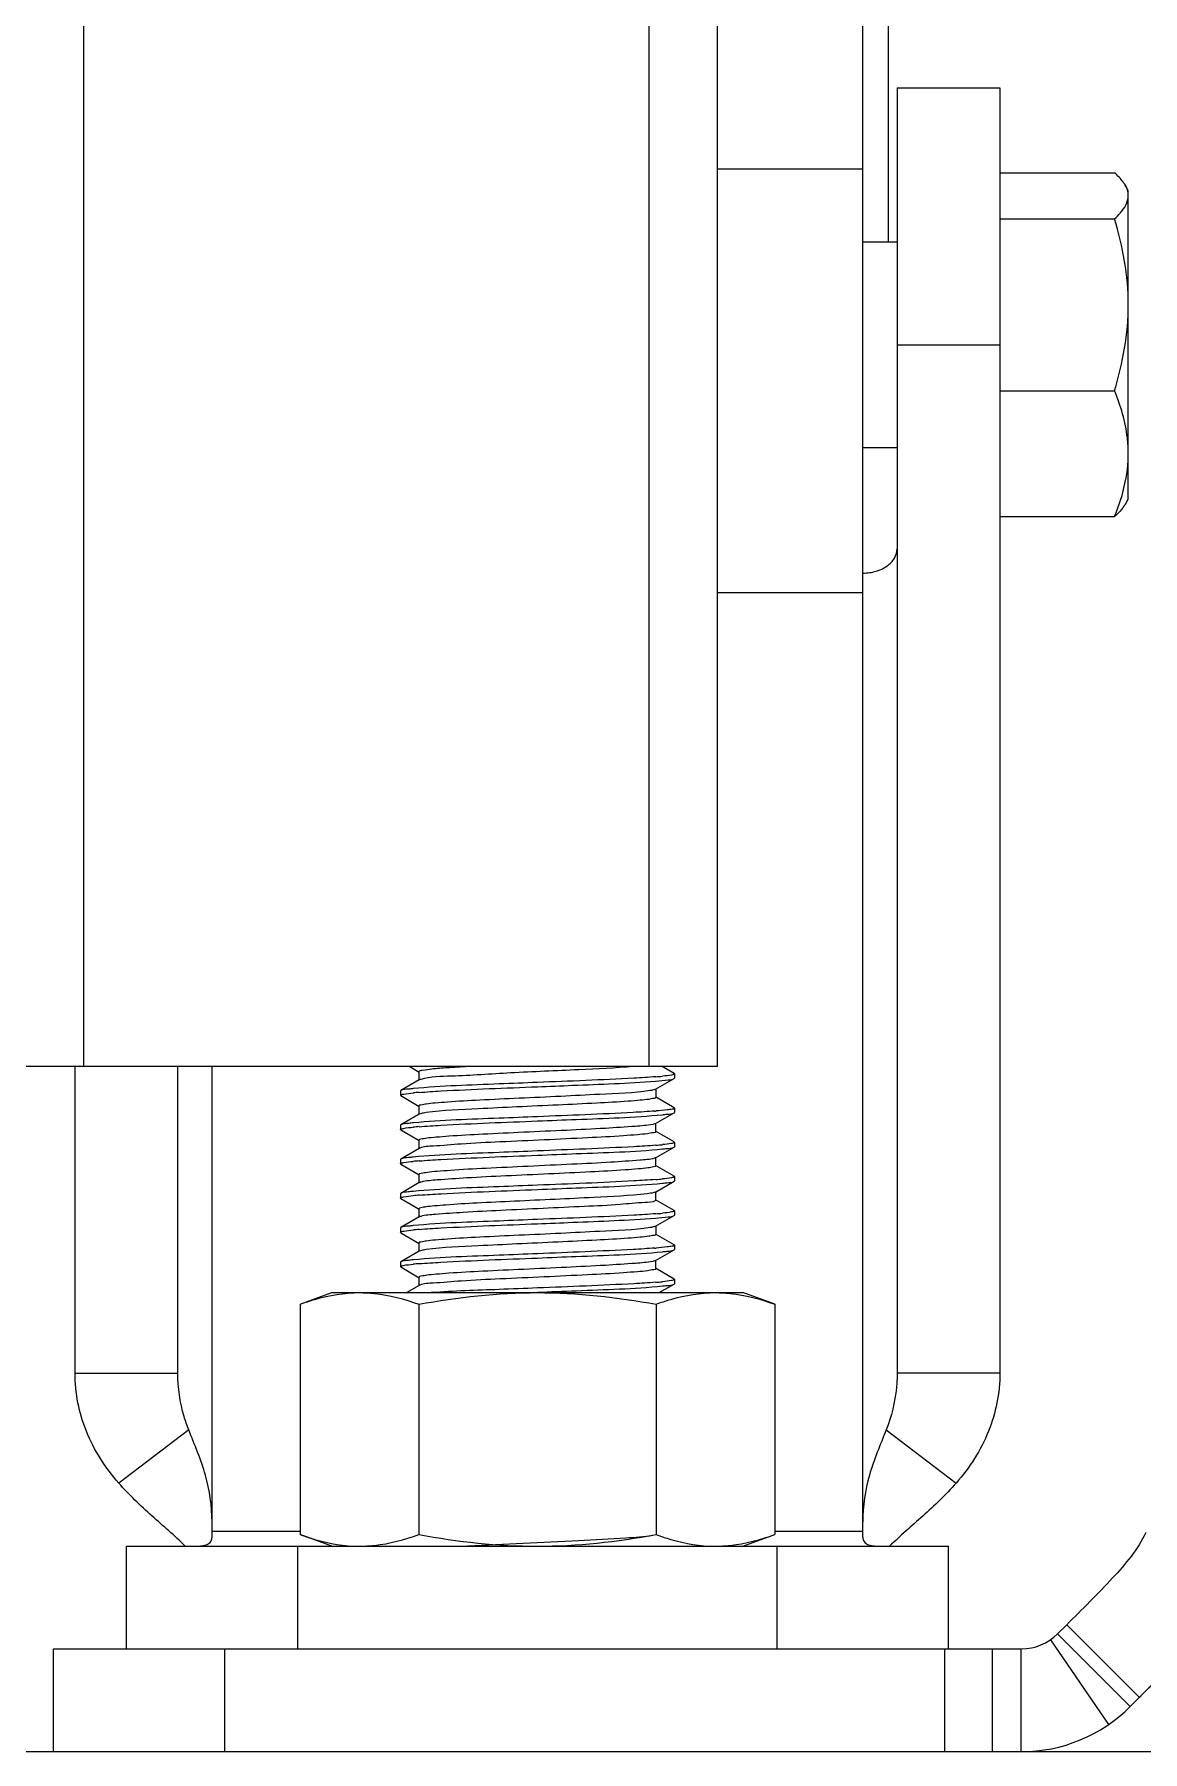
# Model space of a CAD drawing. Extents: x -1396510 to 1250330, y -1892470 to 1623980.
# Drawn here: x -1156733.8 to -1156425.8, y -63546.5 to -63069.2 of the extents above; entities that cross this region are included whole.
import ezdxf

# ---------------------------------------------------------------- set-up
doc = ezdxf.new("R2010")
doc.units = 0
doc.header["$LTSCALE"] = 1000
doc.header["$MEASUREMENT"] = 0

msp = doc.modelspace()

# ---------------------------------------------------------------- linework, layer by layer
at = {"linetype": 'Continuous'}
for p, q in [((-1156496.41, -63126.9), (-1156496.41, -61616.54)), ((-1156720.12, -61890.08), (-1156720.12, -63356.1)), ((-1156563.05, -61890.08), (-1156563.05, -63356.1)), ((-1156544.01, -61890.08), (-1156544.01, -63356.1)), ((-1156503.55, -63486.86), (-1156503.55, -62943.42)), ((-1156494.03, -63084.06), (-1156465.47, -63084.06)), ((-1156494.03, -63084.06), (-1156494.03, -63441.3)), ((-1156465.47, -63084.06), (-1156465.47, -63441.3)), ((-1156503.55, -63106.66), (-1156544.01, -63106.66)), ((-1156465.47, -63107.68), (-1156433.6, -63107.68)), ((-1156429.77, -63112.62), (-1156430.67, -63111.07)), ((-1156429.77, -63198.29), (-1156429.77, -63112.62)), ((-1156465.47, -63120.48), (-1156433.6, -63120.48)), ((-1156503.55, -63126.9), (-1156494.03, -63126.9)), ((-1156494.03, -63155.46), (-1156465.47, -63155.46)), ((-1156465.47, -63168.26), (-1156433.6, -63168.26)), ((-1156503.55, -63184.02), (-1156494.03, -63184.02)), ((-1156429.77, -63198.3), (-1156430.67, -63199.85)), ((-1156465.47, -63203.24), (-1156433.6, -63203.24)), ((-1156503.55, -63224.47), (-1156544.01, -63224.47)), ((-1156162.97, -63267.68), (-1156429.23, -63533.94)), ((-1156544.01, -63356.1), (-1156739.16, -63356.1)), ((-1156722.5, -63441.3), (-1156722.5, -63356.1)), ((-1156693.94, -63441.3), (-1156693.94, -63356.1)), ((-1156684.42, -63486.86), (-1156684.42, -63356.1)), ((-1156629.48, -63356.1), (-1156626.81, -63357.64)), ((-1156626.91, -63357.52), (-1156626.91, -63359.9)), ((-1156556, -63358.01), (-1156559.31, -63356.1)), ((-1156626.81, -63359.78), (-1156631.97, -63362.77)), ((-1156561.16, -63362.4), (-1156556, -63359.41)), ((-1156561.06, -63362.28), (-1156561.06, -63364.66)), ((-1156556, -63358.01), (-1156555.91, -63358.12)), ((-1156556, -63359.41), (-1156555.91, -63359.31)), ((-1156555.91, -63358.12), (-1156555.91, -63359.31)), ((-1156631.97, -63362.77), (-1156632.06, -63362.88)), ((-1156632.06, -63362.88), (-1156632.06, -63364.07)), ((-1156631.97, -63364.17), (-1156632.06, -63364.07)), ((-1156631.97, -63364.17), (-1156626.81, -63367.16)), ((-1156626.91, -63367.04), (-1156626.91, -63369.42)), ((-1156556, -63367.53), (-1156561.16, -63364.54)), ((-1156626.81, -63369.3), (-1156631.97, -63372.29)), ((-1156561.16, -63371.92), (-1156556, -63368.93)), ((-1156561.06, -63374.18), (-1156561.06, -63371.8)), ((-1156556, -63367.53), (-1156555.91, -63367.64)), ((-1156556, -63368.93), (-1156555.91, -63368.83)), ((-1156555.91, -63367.64), (-1156555.91, -63368.83)), ((-1156631.97, -63372.29), (-1156632.06, -63372.4)), ((-1156632.06, -63372.4), (-1156632.06, -63373.59)), ((-1156631.97, -63373.69), (-1156632.06, -63373.59)), ((-1156631.97, -63373.69), (-1156626.81, -63376.68)), ((-1156626.91, -63376.56), (-1156626.91, -63378.94)), ((-1156556, -63377.05), (-1156561.16, -63374.06)), ((-1156626.81, -63378.82), (-1156631.97, -63381.81)), ((-1156626.69, -63378.77), (-1156626.81, -63378.82)), ((-1156561.16, -63381.44), (-1156556, -63378.45)), ((-1156561.06, -63383.7), (-1156561.06, -63381.32)), ((-1156556, -63377.05), (-1156555.91, -63377.16)), ((-1156556, -63378.45), (-1156555.91, -63378.35)), ((-1156555.91, -63377.16), (-1156555.91, -63378.35)), ((-1156631.97, -63381.81), (-1156632.06, -63381.92)), ((-1156632.06, -63381.92), (-1156632.06, -63383.11)), ((-1156631.97, -63383.21), (-1156632.06, -63383.11)), ((-1156631.97, -63383.21), (-1156626.81, -63386.2)), ((-1156626.91, -63386.08), (-1156626.91, -63388.46)), ((-1156556, -63386.57), (-1156561.16, -63383.58)), ((-1156626.81, -63388.34), (-1156631.97, -63391.33)), ((-1156561.16, -63390.96), (-1156561.31, -63391.03)), ((-1156561.16, -63390.96), (-1156556, -63387.97)), ((-1156561.06, -63393.22), (-1156561.06, -63390.84)), ((-1156556, -63386.57), (-1156555.91, -63386.68)), ((-1156556, -63387.97), (-1156555.91, -63387.87)), ((-1156555.91, -63386.68), (-1156555.91, -63387.87)), ((-1156631.97, -63391.33), (-1156632.06, -63391.44)), ((-1156632.06, -63391.44), (-1156632.06, -63392.63)), ((-1156631.97, -63392.73), (-1156632.06, -63392.63)), ((-1156631.97, -63392.73), (-1156626.81, -63395.72)), ((-1156626.91, -63395.6), (-1156626.91, -63397.98)), ((-1156556, -63396.09), (-1156561.16, -63393.1)), ((-1156631.97, -63400.85), (-1156632.06, -63400.96)), ((-1156626.81, -63397.86), (-1156631.97, -63400.85)), ((-1156561.16, -63400.48), (-1156556, -63397.49)), ((-1156561.06, -63400.36), (-1156561.06, -63402.74)), ((-1156556, -63396.09), (-1156555.91, -63396.2)), ((-1156556, -63397.49), (-1156555.91, -63397.39)), ((-1156555.91, -63396.2), (-1156555.91, -63397.39)), ((-1156632.06, -63400.96), (-1156632.06, -63402.15)), ((-1156631.97, -63402.25), (-1156632.06, -63402.15)), ((-1156631.97, -63402.25), (-1156626.81, -63405.24)), ((-1156626.91, -63405.12), (-1156626.91, -63407.5)), ((-1156556, -63405.61), (-1156561.16, -63402.62)), ((-1156556, -63405.61), (-1156555.91, -63405.72)), ((-1156631.97, -63410.37), (-1156632.06, -63410.48)), ((-1156626.81, -63407.38), (-1156631.97, -63410.37)), ((-1156561.16, -63410), (-1156556, -63407.01)), ((-1156561.06, -63412.26), (-1156561.06, -63409.88)), ((-1156556, -63407.01), (-1156555.91, -63406.91)), ((-1156555.91, -63405.72), (-1156555.91, -63406.91)), ((-1156632.06, -63410.48), (-1156632.06, -63411.67)), ((-1156631.97, -63411.77), (-1156632.06, -63411.67)), ((-1156631.97, -63411.77), (-1156626.81, -63414.76)), ((-1156626.91, -63414.64), (-1156626.91, -63417.02)), ((-1156556, -63415.13), (-1156561.16, -63412.14)), ((-1156556, -63415.13), (-1156555.91, -63415.24)), ((-1156659.94, -63422.14), (-1156651.1, -63418.92)), ((-1156651.1, -63418.92), (-1156536.87, -63418.92)), ((-1156626.81, -63416.9), (-1156630.3, -63418.92)), ((-1156626.69, -63416.84), (-1156626.81, -63416.9)), ((-1156560.13, -63418.92), (-1156556, -63416.53)), ((-1156556, -63416.53), (-1156555.91, -63416.43)), ((-1156555.91, -63415.24), (-1156555.91, -63416.43)), ((-1156528.03, -63422.14), (-1156536.87, -63418.92)), ((-1156659.94, -63422.14), (-1156659.94, -63486.15)), ((-1156626.96, -63422.14), (-1156626.96, -63486.15)), ((-1156561.01, -63422.14), (-1156561.01, -63486.15)), ((-1156528.03, -63422.14), (-1156528.03, -63486.15)), ((-1156722.5, -63441.3), (-1156693.94, -63441.3)), ((-1156465.47, -63441.3), (-1156494.03, -63441.3)), ((-1156690.9, -63457.04), (-1156710.35, -63471.83)), ((-1156497.07, -63457.04), (-1156477.62, -63471.83)), ((-1156684.42, -63485.19), (-1156659.94, -63485.19)), ((-1156651.1, -63489.37), (-1156659.94, -63486.15)), ((-1156536.87, -63489.37), (-1156528.03, -63486.15)), ((-1156528.03, -63485.19), (-1156503.55, -63485.19)), ((-1156708.22, -63489.37), (-1156479.75, -63489.37)), ((-1156708.22, -63517.93), (-1156708.22, -63489.37)), ((-1156660.62, -63517.93), (-1156660.62, -63489.37)), ((-1156527.35, -63517.93), (-1156527.35, -63489.37)), ((-1156479.75, -63517.93), (-1156479.75, -63489.37)), ((-1156446.88, -63511.2), (-1156449.42, -63513.74)), ((-1156429.23, -63533.94), (-1156449.42, -63513.74)), ((-1156426.69, -63531.4), (-1156446.88, -63511.2)), ((-1156728.45, -63517.93), (-1156702.73, -63517.93)), ((-1156728.45, -63546.48), (-1156728.45, -63517.93)), ((-1156702.73, -63517.93), (-1156488.63, -63517.93)), ((-1156680.85, -63546.48), (-1156680.85, -63517.93)), ((-1156488.63, -63517.93), (-1156459.52, -63517.93)), ((-1156480.75, -63546.48), (-1156480.75, -63517.93)), ((-1156467.51, -63546.48), (-1156467.51, -63517.93)), ((-1156459.52, -63546.48), (-1156459.52, -63517.93)), ((-1156451.43, -63515.41), (-1156435.26, -63538.95)), ((-1160639.75, -63546.48), (-1156356, -63546.48))]:
    msp.add_line(p, q, dxfattribs=at)
for centre, radius, start, end in [((-1156625.48, -63363.15), 3.63, 105.0933, 106.1413), ((-1156569.05, -63256.87), 102.36, 274.444, 275.5089), ((-1156618.36, -63471.99), 109.05, 94.458, 95.3148), ((-1156572.55, -63223.29), 145.6, 274.4234, 274.5496), ((-1156618.49, -63479.97), 107.51, 94.4571, 95.3557), ((-1156569.06, -63275.78), 102.49, 274.4413, 275.508), ((-1156618.5, -63489.31), 107.33, 94.4562, 95.3623), ((-1156569.1, -63284.77), 103.02, 274.4466, 275.4883), ((-1156618.41, -63499.94), 108.44, 94.4571, 95.3311), ((-1156625.48, -63401.23), 3.63, 105.0933, 106.1413), ((-1156569.05, -63294.95), 102.36, 274.444, 275.5089), ((-1156618.36, -63510.07), 109.05, 94.458, 95.3148), ((-1156572.55, -63261.37), 145.6, 274.4234, 274.5496), ((-1156618.49, -63518.05), 107.51, 94.4571, 95.3557), ((-1156569.06, -63313.86), 102.49, 274.4413, 275.508), ((-1156459.52, -63503.65), 14.28, 270, 315.0001), ((-1156459.52, -63503.65), 42.84, 270, 315.0001)]:
    msp.add_arc(centre, radius, start, end, dxfattribs=at)
for points, knots in [([(-1156430.65, -63111.11), (-1156430.82, -63110.81), (-1156431.66, -63109.54), (-1156432.73, -63108.46), (-1156433.6, -63107.68)], [0, 0, 0, 0, 0.228299, 1, 1, 1, 1]), ([(-1156433.6, -63120.48), (-1156433.05, -63119.98), (-1156431.26, -63118.26), (-1156429.77, -63115.85), (-1156429.77, -63114.08)], [0, 0, 0, 0, 0.295183, 1, 1, 1, 1]), ([(-1156429.77, -63114.08), (-1156429.77, -63113.83), (-1156429.85, -63112.79), (-1156430.25, -63111.79), (-1156430.65, -63111.11)], [0, 0, 0, 0, 0.23968, 1, 1, 1, 1]), ([(-1156429.77, -63185.75), (-1156429.77, -63184.27), (-1156430.13, -63178.27), (-1156431.89, -63172.44), (-1156433.6, -63168.26)], [0, 0, 0, 0, 0.247141, 1, 1, 1, 1]), ([(-1156433.6, -63203.24), (-1156433.02, -63201.82), (-1156430.93, -63196.22), (-1156429.77, -63190.21), (-1156429.77, -63185.75)], [0, 0, 0, 0, 0.254844, 1, 1, 1, 1]), ([(-1156430.65, -63199.81), (-1156430.82, -63200.11), (-1156431.66, -63201.37), (-1156432.73, -63202.46), (-1156433.6, -63203.24)], [0, 0, 0, 0, 0.228299, 1, 1, 1, 1]), ([(-1156503.55, -63218.93), (-1156502.32, -63218.93), (-1156499.94, -63218.61), (-1156496.83, -63217.2), (-1156494.61, -63215.01), (-1156494.03, -63213.09), (-1156494.03, -63212.2)], [0, 0, 0, 0, 0.28799, 0.555344, 0.790517, 1, 1, 1, 1]), ([(-1156613.35, -63356.1), (-1156615.24, -63356.2), (-1156618.47, -63356.44), (-1156623, -63356.66), (-1156625.08, -63357.17), (-1156626.91, -63357.2), (-1156626.91, -63357.52)], [0, 0, 0, 0, 0.415981, 0.731164, 0.928613, 1, 1, 1, 1]), ([(-1156567.36, -63356.1), (-1156572.39, -63356.49), (-1156583.76, -63357.08), (-1156600.65, -63357.73), (-1156615.22, -63358.77), (-1156623.67, -63358.9), (-1156626.43, -63359.64)], [0, 0, 0, 0, 0.256105, 0.576785, 0.855532, 1, 1, 1, 1]), ([(-1156628.49, -63362.22), (-1156628.93, -63362.26), (-1156630.08, -63362.42), (-1156631.34, -63362.41), (-1156631.97, -63362.77)], [0, 0, 0, 0, 0.37952, 1, 1, 1, 1]), ([(-1156593.98, -63360.5), (-1156597.53, -63360.64), (-1156609.04, -63361.13), (-1156620.56, -63361.47), (-1156628.49, -63362.22)], [0, 0, 0, 0, 0.308576, 1, 1, 1, 1]), ([(-1156626.84, -63363.27), (-1156624.82, -63363.11), (-1156613.87, -63362.44), (-1156602.92, -63362.04), (-1156593.98, -63361.69)], [0, 0, 0, 0, 0.184575, 1, 1, 1, 1]), ([(-1156626.49, -63359.66), (-1156626.55, -63359.68), (-1156626.66, -63359.71), (-1156626.76, -63359.76), (-1156626.8, -63359.78)], [0, 0, 0, 0, 0.572041, 1, 1, 1, 1]), ([(-1156561.11, -63358.92), (-1156563.13, -63359.08), (-1156574.08, -63359.74), (-1156585.04, -63360.14), (-1156593.98, -63360.5)], [0, 0, 0, 0, 0.184436, 1, 1, 1, 1]), ([(-1156593.98, -63361.69), (-1156590.72, -63361.56), (-1156579.78, -63361.11), (-1156568.83, -63360.72), (-1156561.17, -63360.11)], [0, 0, 0, 0, 0.297863, 1, 1, 1, 1]), ([(-1156561.16, -63362.4), (-1156561.23, -63362.44), (-1156561.7, -63362.62), (-1156562.21, -63362.69), (-1156562.63, -63362.75)], [0, 0, 0, 0, 0.147905, 1, 1, 1, 1]), ([(-1156561.17, -63360.11), (-1156559.98, -63360.02), (-1156558.29, -63359.79), (-1156556.47, -63359.69), (-1156556, -63359.41)], [0, 0, 0, 0, 0.683734, 1, 1, 1, 1]), ([(-1156556.25, -63358.32), (-1156556.4, -63358.37), (-1156557.38, -63358.58), (-1156558.38, -63358.67), (-1156559.22, -63358.76)], [0, 0, 0, 0, 0.157623, 1, 1, 1, 1]), ([(-1156555.91, -63358.12), (-1156555.91, -63358.16), (-1156556.04, -63358.26), (-1156556.16, -63358.3), (-1156556.25, -63358.32)], [0, 0, 0, 0, 0.324871, 1, 1, 1, 1]), ([(-1156632.06, -63364.07), (-1156632.06, -63364.01), (-1156631.88, -63363.9), (-1156631.73, -63363.87), (-1156631.62, -63363.84)], [0, 0, 0, 0, 0.313847, 1, 1, 1, 1]), ([(-1156631.62, -63363.84), (-1156631.45, -63363.79), (-1156630.41, -63363.59), (-1156629.35, -63363.49), (-1156628.46, -63363.4)], [0, 0, 0, 0, 0.163234, 1, 1, 1, 1]), ([(-1156562.63, -63362.75), (-1156567.28, -63363.46), (-1156575.61, -63363.73), (-1156587.75, -63364.4), (-1156598.87, -63364.88), (-1156609.35, -63365.39), (-1156617.18, -63365.81), (-1156622.04, -63366.21), (-1156624.66, -63366.43), (-1156625.9, -63366.71), (-1156626.91, -63366.85), (-1156626.91, -63367.04)], [0, 0, 0, 0, 0.218787, 0.386207, 0.566108, 0.736243, 0.875583, 0.928118, 0.966979, 0.991, 1, 1, 1, 1]), ([(-1156561.06, -63364.66), (-1156561.06, -63364.85), (-1156562.03, -63364.99), (-1156563.25, -63365.27), (-1156565.8, -63365.49), (-1156570.54, -63365.88), (-1156578.2, -63366.29), (-1156588.49, -63366.8), (-1156599.48, -63367.28), (-1156611.69, -63367.92), (-1156620.13, -63368.25), (-1156624.92, -63368.89)], [0, 0, 0, 0, 0.00884, 0.032379, 0.070466, 0.122006, 0.258971, 0.426878, 0.605536, 0.773444, 1, 1, 1, 1]), ([(-1156628.46, -63371.73), (-1156628.91, -63371.78), (-1156630.07, -63371.94), (-1156631.34, -63371.92), (-1156631.97, -63372.29)], [0, 0, 0, 0, 0.379704, 1, 1, 1, 1]), ([(-1156593.98, -63370.02), (-1156597.53, -63370.16), (-1156609.02, -63370.65), (-1156620.54, -63370.99), (-1156628.46, -63371.73)], [0, 0, 0, 0, 0.308379, 1, 1, 1, 1]), ([(-1156561.95, -63372.16), (-1156563.52, -63372.47), (-1156567.93, -63372.8), (-1156575.92, -63373.34), (-1156586.28, -63373.83), (-1156597.65, -63374.35), (-1156608.51, -63374.87), (-1156616.68, -63375.3), (-1156621.78, -63375.71), (-1156624.54, -63375.93), (-1156625.85, -63376.23), (-1156626.91, -63376.36), (-1156626.91, -63376.56)], [0, 0, 0, 0, 0.074051, 0.202548, 0.368862, 0.551322, 0.726125, 0.870472, 0.925123, 0.96561, 0.990669, 1, 1, 1, 1]), ([(-1156626.84, -63372.79), (-1156624.83, -63372.63), (-1156613.88, -63371.96), (-1156602.92, -63371.56), (-1156593.98, -63371.21)], [0, 0, 0, 0, 0.184524, 1, 1, 1, 1]), ([(-1156624.92, -63368.89), (-1156625.15, -63368.93), (-1156625.78, -63369.03), (-1156626.45, -63369.1), (-1156626.81, -63369.3)], [0, 0, 0, 0, 0.360643, 1, 1, 1, 1]), ([(-1156561.32, -63368.46), (-1156563.34, -63368.61), (-1156574.23, -63369.27), (-1156585.12, -63369.67), (-1156593.98, -63370.02)], [0, 0, 0, 0, 0.18595, 1, 1, 1, 1]), ([(-1156593.98, -63371.21), (-1156590.38, -63371.06), (-1156578.79, -63370.57), (-1156567.18, -63370.24), (-1156559.22, -63369.46)], [0, 0, 0, 0, 0.310578, 1, 1, 1, 1]), ([(-1156561.16, -63371.92), (-1156561.26, -63371.98), (-1156561.52, -63372.06), (-1156561.78, -63372.12), (-1156561.95, -63372.16)], [0, 0, 0, 0, 0.388593, 1, 1, 1, 1]), ([(-1156557.2, -63368.03), (-1156557.44, -63368.07), (-1156558.7, -63368.24), (-1156559.98, -63368.35), (-1156561, -63368.43)], [0, 0, 0, 0, 0.190828, 1, 1, 1, 1]), ([(-1156559.22, -63369.46), (-1156558.81, -63369.42), (-1156557.75, -63369.27), (-1156556.58, -63369.27), (-1156556, -63368.93)], [0, 0, 0, 0, 0.377935, 1, 1, 1, 1]), ([(-1156555.91, -63367.64), (-1156555.91, -63367.68), (-1156556.34, -63368), (-1156556.79, -63367.97), (-1156557.2, -63368.03)], [0, 0, 0, 0, 0.093121, 1, 1, 1, 1]), ([(-1156632.06, -63373.59), (-1156632.06, -63373.54), (-1156631.91, -63373.43), (-1156631.78, -63373.4), (-1156631.68, -63373.37)], [0, 0, 0, 0, 0.318631, 1, 1, 1, 1]), ([(-1156631.68, -63373.37), (-1156631.51, -63373.33), (-1156630.47, -63373.11), (-1156629.41, -63373.01), (-1156628.52, -63372.93)], [0, 0, 0, 0, 0.159226, 1, 1, 1, 1]), ([(-1156561.06, -63374.18), (-1156561.06, -63374.4), (-1156562.21, -63374.52), (-1156563.62, -63374.84), (-1156566.6, -63375.07), (-1156572.06, -63375.5), (-1156580.74, -63375.94), (-1156592.16, -63376.48), (-1156603.85, -63377.04), (-1156614.18, -63377.47), (-1156621.56, -63378.17), (-1156625.52, -63378.3), (-1156626.69, -63378.77)], [0, 0, 0, 0, 0.009911, 0.036684, 0.079861, 0.138026, 0.290611, 0.473012, 0.659513, 0.823824, 0.942824, 1, 1, 1, 1]), ([(-1156628.52, -63381.26), (-1156628.96, -63381.3), (-1156630.1, -63381.46), (-1156631.35, -63381.45), (-1156631.97, -63381.81)], [0, 0, 0, 0, 0.37931, 1, 1, 1, 1]), ([(-1156593.98, -63379.54), (-1156597.54, -63379.68), (-1156609.06, -63380.17), (-1156620.59, -63380.51), (-1156628.52, -63381.26)], [0, 0, 0, 0, 0.308852, 1, 1, 1, 1]), ([(-1156561.45, -63381.56), (-1156562.78, -63381.95), (-1156566.87, -63382.19), (-1156574.48, -63382.8), (-1156584.83, -63383.27), (-1156596.42, -63383.81), (-1156607.66, -63384.34), (-1156616.17, -63384.79), (-1156621.51, -63385.21), (-1156624.42, -63385.43), (-1156625.79, -63385.74), (-1156626.91, -63385.87), (-1156626.91, -63386.08)], [0, 0, 0, 0, 0.062951, 0.18524, 0.350271, 0.535399, 0.715185, 0.864922, 0.92187, 0.964113, 0.990297, 1, 1, 1, 1]), ([(-1156626.84, -63382.3), (-1156624.83, -63382.15), (-1156613.88, -63381.48), (-1156602.92, -63381.08), (-1156593.98, -63380.73)], [0, 0, 0, 0, 0.18453, 1, 1, 1, 1]), ([(-1156561.12, -63377.96), (-1156563.14, -63378.12), (-1156574.09, -63378.78), (-1156585.05, -63379.18), (-1156593.98, -63379.54)], [0, 0, 0, 0, 0.184477, 1, 1, 1, 1]), ([(-1156593.98, -63380.73), (-1156590.39, -63380.58), (-1156578.81, -63380.09), (-1156567.21, -63379.76), (-1156559.25, -63378.99)], [0, 0, 0, 0, 0.310323, 1, 1, 1, 1]), ([(-1156561.16, -63381.44), (-1156561.2, -63381.47), (-1156561.3, -63381.51), (-1156561.4, -63381.54), (-1156561.45, -63381.56)], [0, 0, 0, 0, 0.430479, 1, 1, 1, 1]), ([(-1156559.25, -63378.99), (-1156558.83, -63378.95), (-1156557.76, -63378.79), (-1156556.59, -63378.79), (-1156556, -63378.45)], [0, 0, 0, 0, 0.378132, 1, 1, 1, 1]), ([(-1156556.27, -63377.37), (-1156556.42, -63377.41), (-1156557.39, -63377.62), (-1156558.39, -63377.71), (-1156559.22, -63377.79)], [0, 0, 0, 0, 0.159145, 1, 1, 1, 1]), ([(-1156555.91, -63377.16), (-1156555.91, -63377.2), (-1156556.05, -63377.3), (-1156556.17, -63377.34), (-1156556.27, -63377.37)], [0, 0, 0, 0, 0.322656, 1, 1, 1, 1]), ([(-1156632.06, -63383.11), (-1156632.06, -63383.05), (-1156631.88, -63382.95), (-1156631.74, -63382.91), (-1156631.63, -63382.88)], [0, 0, 0, 0, 0.315061, 1, 1, 1, 1]), ([(-1156631.63, -63382.88), (-1156631.47, -63382.84), (-1156630.44, -63382.63), (-1156629.4, -63382.53), (-1156628.54, -63382.45)], [0, 0, 0, 0, 0.163145, 1, 1, 1, 1]), ([(-1156561.06, -63383.7), (-1156561.06, -63383.91), (-1156562.15, -63384.04), (-1156563.49, -63384.34), (-1156566.33, -63384.57), (-1156571.54, -63384.98), (-1156579.89, -63385.42), (-1156590.93, -63385.94), (-1156602.42, -63386.47), (-1156612.78, -63386.96), (-1156620.59, -63387.52), (-1156624.84, -63387.82), (-1156626.29, -63388.17)], [0, 0, 0, 0, 0.00951, 0.035123, 0.076469, 0.132247, 0.279239, 0.456494, 0.640275, 0.805971, 0.931424, 1, 1, 1, 1]), ([(-1156628.54, -63390.78), (-1156628.97, -63390.82), (-1156630.11, -63390.98), (-1156631.35, -63390.97), (-1156631.97, -63391.33)], [0, 0, 0, 0, 0.379296, 1, 1, 1, 1]), ([(-1156593.98, -63389.06), (-1156597.54, -63389.2), (-1156609.06, -63389.69), (-1156620.6, -63390.03), (-1156628.54, -63390.78)], [0, 0, 0, 0, 0.308927, 1, 1, 1, 1]), ([(-1156626.84, -63391.82), (-1156624.82, -63391.67), (-1156613.88, -63391), (-1156602.92, -63390.6), (-1156593.98, -63390.25)], [0, 0, 0, 0, 0.184554, 1, 1, 1, 1]), ([(-1156626.29, -63388.17), (-1156626.4, -63388.19), (-1156626.57, -63388.24), (-1156626.74, -63388.3), (-1156626.8, -63388.34)], [0, 0, 0, 0, 0.59312, 1, 1, 1, 1]), ([(-1156561.11, -63387.48), (-1156563.13, -63387.64), (-1156574.08, -63388.3), (-1156585.05, -63388.7), (-1156593.98, -63389.06)], [0, 0, 0, 0, 0.184455, 1, 1, 1, 1]), ([(-1156593.98, -63390.25), (-1156590.38, -63390.1), (-1156578.79, -63389.61), (-1156567.18, -63389.28), (-1156559.22, -63388.5)], [0, 0, 0, 0, 0.310595, 1, 1, 1, 1]), ([(-1156561.31, -63391.03), (-1156561.42, -63391.07), (-1156562.14, -63391.26), (-1156562.88, -63391.35), (-1156563.5, -63391.43)], [0, 0, 0, 0, 0.158312, 1, 1, 1, 1]), ([(-1156556.27, -63386.89), (-1156556.42, -63386.93), (-1156557.41, -63387.14), (-1156558.41, -63387.24), (-1156559.25, -63387.32)], [0, 0, 0, 0, 0.159397, 1, 1, 1, 1]), ([(-1156559.22, -63388.5), (-1156558.81, -63388.46), (-1156557.74, -63388.31), (-1156556.58, -63388.31), (-1156556, -63387.97)], [0, 0, 0, 0, 0.377931, 1, 1, 1, 1]), ([(-1156555.91, -63386.68), (-1156555.91, -63386.72), (-1156556.05, -63386.83), (-1156556.18, -63386.86), (-1156556.27, -63386.89)], [0, 0, 0, 0, 0.322005, 1, 1, 1, 1]), ([(-1156632.06, -63392.63), (-1156632.06, -63392.58), (-1156631.9, -63392.47), (-1156631.77, -63392.44), (-1156631.67, -63392.41)], [0, 0, 0, 0, 0.317967, 1, 1, 1, 1]), ([(-1156631.67, -63392.41), (-1156631.5, -63392.36), (-1156630.45, -63392.15), (-1156629.38, -63392.05), (-1156628.49, -63391.96)], [0, 0, 0, 0, 0.159617, 1, 1, 1, 1]), ([(-1156563.5, -63391.43), (-1156568.43, -63392.03), (-1156576.97, -63392.39), (-1156589.24, -63393.02), (-1156600.09, -63393.5), (-1156610.18, -63393.99), (-1156617.67, -63394.41), (-1156622.3, -63394.79), (-1156624.78, -63395.01), (-1156625.96, -63395.27), (-1156626.91, -63395.42), (-1156626.91, -63395.6)], [0, 0, 0, 0, 0.234088, 0.402448, 0.579889, 0.745639, 0.880314, 0.930897, 0.968237, 0.991317, 1, 1, 1, 1]), ([(-1156561.16, -63393.34), (-1156562.04, -63393.86), (-1156565.56, -63393.84), (-1156571.99, -63394.63), (-1156581.49, -63394.98), (-1156592.5, -63395.54), (-1156603.73, -63396.05), (-1156613.71, -63396.53), (-1156621.11, -63397.1), (-1156625.1, -63397.36), (-1156626.43, -63397.72)], [0, 0, 0, 0, 0.046973, 0.152409, 0.303029, 0.479455, 0.658932, 0.818305, 0.937036, 1, 1, 1, 1]), ([(-1156561.06, -63393.22), (-1156561.06, -63393.24), (-1156561.09, -63393.29), (-1156561.13, -63393.32), (-1156561.16, -63393.34)], [0, 0, 0, 0, 0.402304, 1, 1, 1, 1]), ([(-1156628.49, -63400.29), (-1156628.93, -63400.34), (-1156630.08, -63400.5), (-1156631.34, -63400.49), (-1156631.97, -63400.85)], [0, 0, 0, 0, 0.37952, 1, 1, 1, 1]), ([(-1156593.98, -63398.58), (-1156597.53, -63398.72), (-1156609.04, -63399.21), (-1156620.56, -63399.55), (-1156628.49, -63400.29)], [0, 0, 0, 0, 0.308576, 1, 1, 1, 1]), ([(-1156562.63, -63400.83), (-1156567.28, -63401.53), (-1156575.61, -63401.81), (-1156587.75, -63402.47), (-1156598.87, -63402.96), (-1156609.35, -63403.47), (-1156617.18, -63403.89), (-1156622.04, -63404.29), (-1156624.66, -63404.51), (-1156625.9, -63404.79), (-1156626.91, -63404.93), (-1156626.91, -63405.12)], [0, 0, 0, 0, 0.218787, 0.386207, 0.566108, 0.736243, 0.875583, 0.928118, 0.966979, 0.991, 1, 1, 1, 1]), ([(-1156626.84, -63401.34), (-1156624.82, -63401.18), (-1156613.87, -63400.52), (-1156602.92, -63400.12), (-1156593.98, -63399.77)], [0, 0, 0, 0, 0.184575, 1, 1, 1, 1]), ([(-1156626.49, -63397.74), (-1156626.55, -63397.76), (-1156626.66, -63397.79), (-1156626.76, -63397.84), (-1156626.8, -63397.86)], [0, 0, 0, 0, 0.572041, 1, 1, 1, 1]), ([(-1156561.11, -63397), (-1156563.13, -63397.16), (-1156574.08, -63397.82), (-1156585.04, -63398.22), (-1156593.98, -63398.58)], [0, 0, 0, 0, 0.184436, 1, 1, 1, 1]), ([(-1156593.98, -63399.77), (-1156590.72, -63399.64), (-1156579.78, -63399.18), (-1156568.83, -63398.79), (-1156561.17, -63398.19)], [0, 0, 0, 0, 0.297863, 1, 1, 1, 1]), ([(-1156561.16, -63400.48), (-1156561.23, -63400.52), (-1156561.7, -63400.7), (-1156562.21, -63400.77), (-1156562.63, -63400.83)], [0, 0, 0, 0, 0.147905, 1, 1, 1, 1]), ([(-1156561.17, -63398.19), (-1156559.98, -63398.1), (-1156558.29, -63397.86), (-1156556.47, -63397.77), (-1156556, -63397.49)], [0, 0, 0, 0, 0.683734, 1, 1, 1, 1]), ([(-1156556.25, -63396.4), (-1156556.4, -63396.44), (-1156557.38, -63396.65), (-1156558.38, -63396.75), (-1156559.22, -63396.83)], [0, 0, 0, 0, 0.157623, 1, 1, 1, 1]), ([(-1156555.91, -63396.2), (-1156555.91, -63396.24), (-1156556.04, -63396.34), (-1156556.16, -63396.37), (-1156556.25, -63396.4)], [0, 0, 0, 0, 0.324871, 1, 1, 1, 1]), ([(-1156632.06, -63402.15), (-1156632.06, -63402.09), (-1156631.88, -63401.98), (-1156631.73, -63401.94), (-1156631.62, -63401.92)], [0, 0, 0, 0, 0.313847, 1, 1, 1, 1]), ([(-1156631.62, -63401.92), (-1156631.45, -63401.87), (-1156630.41, -63401.67), (-1156629.35, -63401.57), (-1156628.46, -63401.48)], [0, 0, 0, 0, 0.163234, 1, 1, 1, 1]), ([(-1156561.06, -63402.74), (-1156561.06, -63402.93), (-1156562.03, -63403.07), (-1156563.25, -63403.34), (-1156565.8, -63403.56), (-1156570.54, -63403.95), (-1156578.2, -63404.37), (-1156588.49, -63404.88), (-1156599.48, -63405.36), (-1156611.69, -63406), (-1156620.13, -63406.33), (-1156624.92, -63406.97)], [0, 0, 0, 0, 0.00884, 0.032379, 0.070466, 0.122006, 0.258971, 0.426878, 0.605536, 0.773444, 1, 1, 1, 1]), ([(-1156628.46, -63409.81), (-1156628.91, -63409.85), (-1156630.07, -63410.02), (-1156631.34, -63410), (-1156631.97, -63410.37)], [0, 0, 0, 0, 0.379704, 1, 1, 1, 1]), ([(-1156593.98, -63408.1), (-1156597.53, -63408.24), (-1156609.02, -63408.73), (-1156620.54, -63409.07), (-1156628.46, -63409.81)], [0, 0, 0, 0, 0.308379, 1, 1, 1, 1]), ([(-1156561.95, -63410.23), (-1156563.52, -63410.55), (-1156567.93, -63410.88), (-1156575.92, -63411.41), (-1156586.28, -63411.91), (-1156597.65, -63412.43), (-1156608.51, -63412.94), (-1156616.68, -63413.38), (-1156621.78, -63413.78), (-1156624.54, -63414.01), (-1156625.85, -63414.3), (-1156626.91, -63414.44), (-1156626.91, -63414.64)], [0, 0, 0, 0, 0.074051, 0.202548, 0.368862, 0.551322, 0.726125, 0.870472, 0.925123, 0.96561, 0.990669, 1, 1, 1, 1]), ([(-1156626.84, -63410.86), (-1156624.83, -63410.7), (-1156613.88, -63410.04), (-1156602.92, -63409.64), (-1156593.98, -63409.29)], [0, 0, 0, 0, 0.184524, 1, 1, 1, 1]), ([(-1156624.92, -63406.97), (-1156625.15, -63407), (-1156625.78, -63407.11), (-1156626.45, -63407.17), (-1156626.81, -63407.38)], [0, 0, 0, 0, 0.360643, 1, 1, 1, 1]), ([(-1156561.32, -63406.53), (-1156563.34, -63406.69), (-1156574.23, -63407.34), (-1156585.12, -63407.74), (-1156593.98, -63408.1)], [0, 0, 0, 0, 0.18595, 1, 1, 1, 1]), ([(-1156593.98, -63409.29), (-1156590.38, -63409.14), (-1156578.79, -63408.64), (-1156567.18, -63408.32), (-1156559.22, -63407.54)], [0, 0, 0, 0, 0.310578, 1, 1, 1, 1]), ([(-1156561.16, -63410), (-1156561.26, -63410.05), (-1156561.52, -63410.14), (-1156561.78, -63410.2), (-1156561.95, -63410.23)], [0, 0, 0, 0, 0.388593, 1, 1, 1, 1]), ([(-1156557.2, -63406.11), (-1156557.44, -63406.15), (-1156558.7, -63406.32), (-1156559.98, -63406.43), (-1156561, -63406.51)], [0, 0, 0, 0, 0.190828, 1, 1, 1, 1]), ([(-1156559.22, -63407.54), (-1156558.81, -63407.5), (-1156557.75, -63407.35), (-1156556.58, -63407.35), (-1156556, -63407.01)], [0, 0, 0, 0, 0.377935, 1, 1, 1, 1]), ([(-1156555.91, -63405.72), (-1156555.91, -63405.76), (-1156556.34, -63406.08), (-1156556.79, -63406.05), (-1156557.2, -63406.11)], [0, 0, 0, 0, 0.093121, 1, 1, 1, 1]), ([(-1156632.06, -63411.67), (-1156632.06, -63411.62), (-1156631.91, -63411.51), (-1156631.78, -63411.48), (-1156631.68, -63411.45)], [0, 0, 0, 0, 0.318631, 1, 1, 1, 1]), ([(-1156631.68, -63411.45), (-1156631.51, -63411.4), (-1156630.47, -63411.19), (-1156629.41, -63411.09), (-1156628.52, -63411.01)], [0, 0, 0, 0, 0.159226, 1, 1, 1, 1]), ([(-1156561.06, -63412.26), (-1156561.06, -63412.48), (-1156562.21, -63412.6), (-1156563.62, -63412.92), (-1156566.6, -63413.15), (-1156572.06, -63413.57), (-1156580.74, -63414.02), (-1156592.16, -63414.55), (-1156603.85, -63415.11), (-1156614.18, -63415.55), (-1156621.56, -63416.25), (-1156625.52, -63416.38), (-1156626.69, -63416.84)], [0, 0, 0, 0, 0.009911, 0.036684, 0.079861, 0.138026, 0.290611, 0.473012, 0.659513, 0.823824, 0.942824, 1, 1, 1, 1]), ([(-1156659.94, -63422.14), (-1156658.59, -63421.65), (-1156653.26, -63419.88), (-1156647.63, -63418.92), (-1156643.45, -63418.92)], [0, 0, 0, 0, 0.255699, 1, 1, 1, 1]), ([(-1156643.45, -63418.92), (-1156642.06, -63418.92), (-1156636.44, -63419.22), (-1156630.94, -63420.69), (-1156626.96, -63422.14)], [0, 0, 0, 0, 0.246322, 1, 1, 1, 1]), ([(-1156593.98, -63417.62), (-1156597.54, -63417.76), (-1156607.37, -63418.18), (-1156617.22, -63418.48), (-1156623.48, -63418.92)], [0, 0, 0, 0, 0.3088523, 0.8536047, 0.8536047, 0.8536047, 0.8536047]), ([(-1156561.12, -63416.04), (-1156563.14, -63416.2), (-1156574.09, -63416.86), (-1156585.05, -63417.26), (-1156593.98, -63417.62)], [0, 0, 0, 0, 0.184477, 1, 1, 1, 1]), ([(-1156593.98, -63418.81), (-1156590.39, -63418.66), (-1156578.81, -63418.17), (-1156567.21, -63417.84), (-1156559.25, -63417.06)], [0, 0, 0, 0, 0.310323, 1, 1, 1, 1]), ([(-1156561.01, -63422.14), (-1156559.66, -63421.65), (-1156554.33, -63419.88), (-1156548.7, -63418.92), (-1156544.52, -63418.92)], [0, 0, 0, 0, 0.255699, 1, 1, 1, 1]), ([(-1156559.25, -63417.06), (-1156558.83, -63417.02), (-1156557.76, -63416.87), (-1156556.59, -63416.87), (-1156556, -63416.53)], [0, 0, 0, 0, 0.378132, 1, 1, 1, 1]), ([(-1156556.27, -63415.44), (-1156556.42, -63415.49), (-1156557.39, -63415.69), (-1156558.39, -63415.79), (-1156559.22, -63415.87)], [0, 0, 0, 0, 0.159145, 1, 1, 1, 1]), ([(-1156555.91, -63415.24), (-1156555.91, -63415.28), (-1156556.05, -63415.38), (-1156556.17, -63415.42), (-1156556.27, -63415.44)], [0, 0, 0, 0, 0.322656, 1, 1, 1, 1]), ([(-1156544.52, -63418.92), (-1156543.14, -63418.92), (-1156537.52, -63419.22), (-1156532.01, -63420.69), (-1156528.03, -63422.14)], [0, 0, 0, 0, 0.246322, 1, 1, 1, 1]), ([(-1156710.35, -63471.83), (-1156714.09, -63467.6), (-1156720.24, -63458.02), (-1156722.5, -63446.79), (-1156722.5, -63441.3)], [0, 0, 0, 0, 0.507138, 1, 1, 1, 1]), ([(-1156690.9, -63457.04), (-1156691.38, -63455.82), (-1156693.13, -63450.75), (-1156693.94, -63445.34), (-1156693.94, -63441.3)], [0, 0, 0, 0, 0.246008, 1, 1, 1, 1]), ([(-1156494.03, -63441.3), (-1156494.03, -63442.66), (-1156494.29, -63448.02), (-1156495.6, -63453.32), (-1156497.07, -63457.04)], [0, 0, 0, 0, 0.253697, 1, 1, 1, 1]), ([(-1156465.47, -63441.3), (-1156465.47, -63446.79), (-1156467.73, -63458.02), (-1156473.87, -63467.6), (-1156477.62, -63471.83)], [0, 0, 0, 0, 0.492862, 1, 1, 1, 1]), ([(-1156684.42, -63482.64), (-1156684.42, -63478.26), (-1156685.73, -63469.35), (-1156689.27, -63461.21), (-1156690.9, -63457.04)], [0, 0, 0, 0, 0.494633, 1, 1, 1, 1]), ([(-1156497.07, -63457.04), (-1156498.7, -63461.21), (-1156502.24, -63469.35), (-1156503.55, -63478.26), (-1156503.55, -63482.64)], [0, 0, 0, 0, 0.505367, 1, 1, 1, 1]), ([(-1156691.87, -63489.36), (-1156694.82, -63486.45), (-1156701.31, -63480.97), (-1156707.47, -63475.09), (-1156710.35, -63471.83)], [0, 0, 0, 0, 0.487782, 1, 1, 1, 1]), ([(-1156477.62, -63471.83), (-1156480.5, -63475.09), (-1156486.66, -63480.97), (-1156493.15, -63486.46), (-1156496.1, -63489.37)], [0, 0, 0, 0, 0.512218, 1, 1, 1, 1]), ([(-1156659.94, -63486.15), (-1156658.59, -63486.64), (-1156653.26, -63488.41), (-1156647.63, -63489.37), (-1156643.45, -63489.37)], [0, 0, 0, 0, 0.255699, 1, 1, 1, 1]), ([(-1156643.45, -63489.37), (-1156642.06, -63489.37), (-1156636.44, -63489.07), (-1156630.94, -63487.6), (-1156626.96, -63486.15)], [0, 0, 0, 0, 0.246322, 1, 1, 1, 1]), ([(-1156561.95, -63486.39), (-1156564.37, -63486.87), (-1156571.28, -63487.22), (-1156588.38, -63488.27), (-1156603.07, -63488.78), (-1156613.33, -63489.37)], [0, 0, 0, 0, 0.144037, 0.40116, 1, 1, 1, 1]), ([(-1156561.01, -63486.15), (-1156559.66, -63486.64), (-1156554.33, -63488.41), (-1156548.7, -63489.37), (-1156544.52, -63489.37)], [0, 0, 0, 0, 0.255699, 1, 1, 1, 1]), ([(-1156544.52, -63489.37), (-1156543.14, -63489.37), (-1156537.52, -63489.07), (-1156532.01, -63487.6), (-1156528.03, -63486.15)], [0, 0, 0, 0, 0.246322, 1, 1, 1, 1]), ([(-1156424.89, -63485.6), (-1156427.15, -63490.29), (-1156434.57, -63499.07), (-1156442.59, -63506.91), (-1156446.88, -63511.2)], [0, 0, 0, 0, 0.46168, 1, 1, 1, 1]), ([(-1156689.03, -63489.37), (-1156688.42, -63489.37), (-1156687.31, -63489.32), (-1156685.81, -63489), (-1156684.64, -63488.17), (-1156684.42, -63487.28), (-1156684.42, -63486.86)], [0, 0, 0, 0, 0.308283, 0.56772, 0.78259, 1, 1, 1, 1]), ([(-1156503.55, -63486.86), (-1156503.55, -63487.28), (-1156503.33, -63488.17), (-1156502.16, -63489), (-1156500.66, -63489.32), (-1156499.54, -63489.37), (-1156498.94, -63489.37)], [0, 0, 0, 0, 0.21741, 0.43228, 0.691717, 1, 1, 1, 1]), ([(-1156410.1, -63500.39), (-1156409.66, -63503.08), (-1156409.49, -63508.63), (-1156412.87, -63516.71), (-1156419.17, -63523.96), (-1156424.05, -63528.76), (-1156426.69, -63531.4)], [0, 0, 0, 0, 0.222359, 0.440545, 0.696247, 1, 1, 1, 1])]:
    msp.add_open_spline(points, degree=3, knots=knots, dxfattribs=at)
for points in [[(-1156429.77, -63144.37), (-1156429.77, -63136.31), (-1156431.29, -63128.21), (-1156433.6, -63120.48)], [(-1156433.6, -63168.26), (-1156431.29, -63160.53), (-1156429.77, -63152.44), (-1156429.77, -63144.37)], [(-1156626.96, -63422.14), (-1156616.09, -63420.16), (-1156605.03, -63418.92), (-1156593.98, -63418.92)], [(-1156593.98, -63418.92), (-1156582.94, -63418.92), (-1156571.87, -63420.16), (-1156561.01, -63422.14)], [(-1156626.96, -63486.15), (-1156616.09, -63488.13), (-1156605.03, -63489.37), (-1156593.98, -63489.37)], [(-1156593.98, -63489.37), (-1156582.94, -63489.37), (-1156571.87, -63488.13), (-1156561.01, -63486.15)]]:
    msp.add_open_spline(points, degree=3, dxfattribs=at)

doc.saveas('drawing.dxf')
